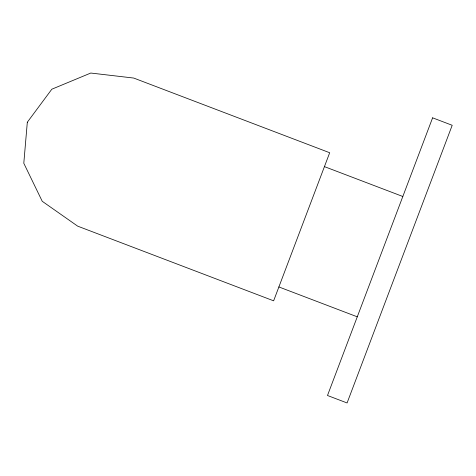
<?xml version="1.0" encoding="UTF-8"?>
<svg xmlns="http://www.w3.org/2000/svg" width="476" height="476" viewBox="0 0 476 476"><rect width="100%" height="100%" fill="white"/><g stroke="black" fill="none" stroke-linecap="round" stroke-linejoin="round"><path stroke-width="0.71" d="M324.436 166.624L402.821 196.493M278.888 286.945L357.274 316.82M27.316 122.231L23.8 163.256L42.233 201.288L77.665 226.148L273.629 300.826L329.69 152.736L133.726 78.058L90.779 73.042L51.83 89.208L27.316 122.231M432.607 117.822L327.488 395.491L347.087 402.958L452.2 125.289L432.607 117.822"/></g></svg>
